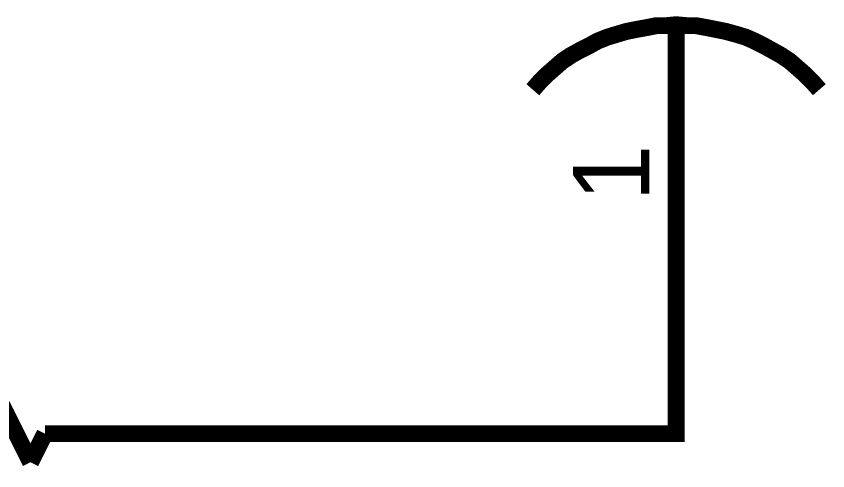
# Model space of a CAD drawing. Header units: inches. Extents: x 0 to 9.5, y -0.01 to 7.51.
# Drawn here: x 2.541 to 3.106, y 5.874 to 6.191 of the extents above; entities that cross this region are included whole.
import ezdxf

# ---------------------------------------------------------------- set-up
doc = ezdxf.new("R2010")
doc.units = ezdxf.units.IN
doc.header["$MEASUREMENT"] = 0
doc.layers.add('Sheet', color=255, linetype='Continuous')

msp = doc.modelspace()

# ---------------------------------------------------------------- linework, layer by layer
at = {"layer": 'Sheet'}
for points in [[(2.90085, 6.13969, 0.0118, 0.0118, 0), (2.90551, 6.14502, 0.0118, 0.0118, 0), (2.91084, 6.15035, 0.0118, 0.0118, 0), (2.91616, 6.15501, 0.0118, 0.0118, 0), (2.92149, 6.15967, 0.0118, 0.0118, 0), (2.92748, 6.16366, 0.0118, 0.0118, 0), (2.93347, 6.16699, 0.0118, 0.0118, 0), (2.94013, 6.17032, 0.0118, 0.0118, 0), (2.94612, 6.17365, 0.0118, 0.0118, 0), (2.95277, 6.17631, 0.0118, 0.0118, 0), (2.95943, 6.17831, 0.0118, 0.0118, 0), (2.96609, 6.18031, 0.0118, 0.0118, 0), (2.97274, 6.18164, 0.0118, 0.0118, 0), (2.98007, 6.18297, 0.0118, 0.0118, 0), (2.98672, 6.1843, 0.0118, 0.0118, 0), (2.99404, 6.1843, 0.0118, 0.0118, 0), (3.0007, 6.18497, 0.0118, 0.0118, 0), (3.00802, 6.1843, 0.0118, 0.0118, 0), (3.01468, 6.1843, 0.0118, 0.0118, 0), (3.022, 6.18297, 0.0118, 0.0118, 0), (3.02866, 6.18164, 0.0118, 0.0118, 0), (3.03531, 6.18031, 0.0118, 0.0118, 0), (3.04264, 6.17831, 0.0118, 0.0118, 0), (3.04929, 6.17631, 0.0118, 0.0118, 0), (3.05528, 6.17365, 0.0118, 0.0118, 0), (3.06194, 6.17032, 0.0118, 0.0118, 0), (3.06793, 6.16699, 0.0118, 0.0118, 0), (3.07392, 6.16366, 0.0118, 0.0118, 0), (3.07991, 6.15967, 0.0118, 0.0118, 0), (3.08524, 6.15501, 0.0118, 0.0118, 0), (3.09056, 6.15035, 0.0118, 0.0118, 0), (3.09589, 6.14502, 0.0118, 0.0118, 0), (3.10055, 6.13969, 0.0118, 0.0118, 0)], [(3.0007, 6.17964, 0.0118, 0.0118, 0), (3.0007, 6.09974, 0.0118, 0.0118, 0)], [(3.0007, 6.17964, 0.0118, 0.0118, 0), (3.0007, 6.15967, 0.0118, 0.0118, 0)], [(2.70116, 5.89999, 0.0118, 0.0118, 0), (3.0007, 5.89999, 0.0118, 0.0118, 0), (3.0007, 6.09974, 0.0118, 0.0118, 0)], [(2.55073, 5.88002, 0.0118, 0.0118, 0), (2.53076, 5.91997, 0.0118, 0.0118, 0)], [(2.56071, 5.89999, 0.0118, 0.0118, 0), (2.55073, 5.88002, 0.0118, 0.0118, 0)], [(2.60065, 5.89999, 0.0118, 0.0118, 0), (2.56071, 5.89999, 0.0118, 0.0118, 0)], [(2.60065, 5.89999, 0.0118, 0.0118, 0), (2.70116, 5.89999, 0.0118, 0.0118, 0)]]:
    msp.add_lwpolyline(points, format="xyseb", dxfattribs=at)

# ---------------------------------------------------------------- texts
msp.add_text('1', height=0.05327, rotation=90, dxfattribs=at).set_placement((2.98206, 6.06179))

doc.saveas('drawing.dxf')
